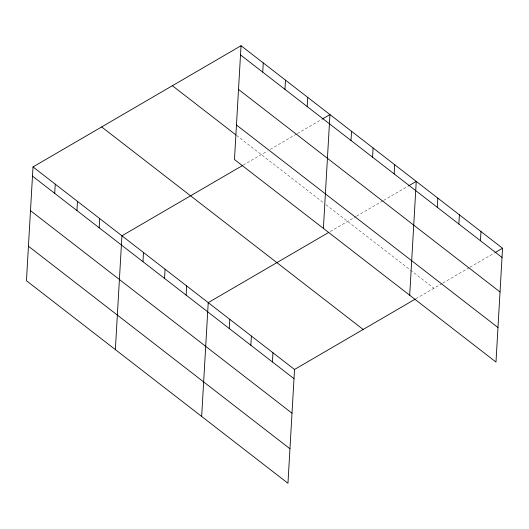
<?xml version="1.0" encoding="UTF-8"?>
<svg xmlns="http://www.w3.org/2000/svg" width="529" height="529" viewBox="0 0 529 529"><rect width="100%" height="100%" fill="white"/><g stroke="black" fill="none" stroke-linecap="round" stroke-linejoin="round"><path stroke-width="0.4" stroke-dasharray="2.65 1.98" d="M243.274 165.088L267.542 150.944M270.319 149.33L296.67 133.976M297.364 133.572L321.632 119.428M330.268 231.517L355.924 216.566M356.619 216.163L382.97 200.808M383.657 200.405L407.932 186.261M415.873 298.759L442.224 283.405M442.918 283.002L469.263 267.648M469.957 267.244L494.231 253.1M236.536 135.398L324.125 203.235M326.029 204.71L409.79 269.578M410.425 270.068L433.899 288.252"/><path stroke-width="0.79" d="M33.01 166.933L26.45 280.747L287.961 483.281L294.527 369.473L33.01 166.933L241.039 45.719L502.55 248.253L495.99 362.067L234.473 159.527L241.039 45.719M54.712 193.349L55.241 184.152M76.936 210.562L77.472 201.364M99.168 227.781L99.697 218.583M115.362 349.609L121.928 235.795L242.58 165.491M142.969 261.703L143.498 252.505M164.545 278.413L165.074 269.215M186.122 295.122L186.651 285.924M201.661 416.449L208.228 302.634L328.879 232.33M229.269 328.542L229.798 319.344M262.734 72.129L263.27 62.931M250.845 345.252L251.374 336.054M284.966 89.341L285.495 80.15M272.422 361.962L272.951 352.764M307.19 106.56L307.726 97.362M323.391 228.389L329.951 114.581L322.326 119.025M350.998 140.483L351.527 131.285M372.575 157.192L373.104 147.994M394.145 173.902L394.674 164.704M409.691 295.228L416.25 181.414L408.626 185.858M437.298 207.322L437.827 198.124M458.868 224.032L459.403 214.834M480.444 240.741L480.973 231.543M294.527 369.473L415.179 299.163M494.919 252.697L502.55 248.253M240.51 54.917L502.021 257.451M238.519 89.434L500.031 291.975M236.47 125.009L497.981 327.544M172.388 85.718L235.901 134.908M101.661 126.934L363.172 329.468M32.481 176.131L293.992 378.665M30.49 210.654L292.001 413.189M28.44 246.223L289.952 448.757"/></g></svg>
